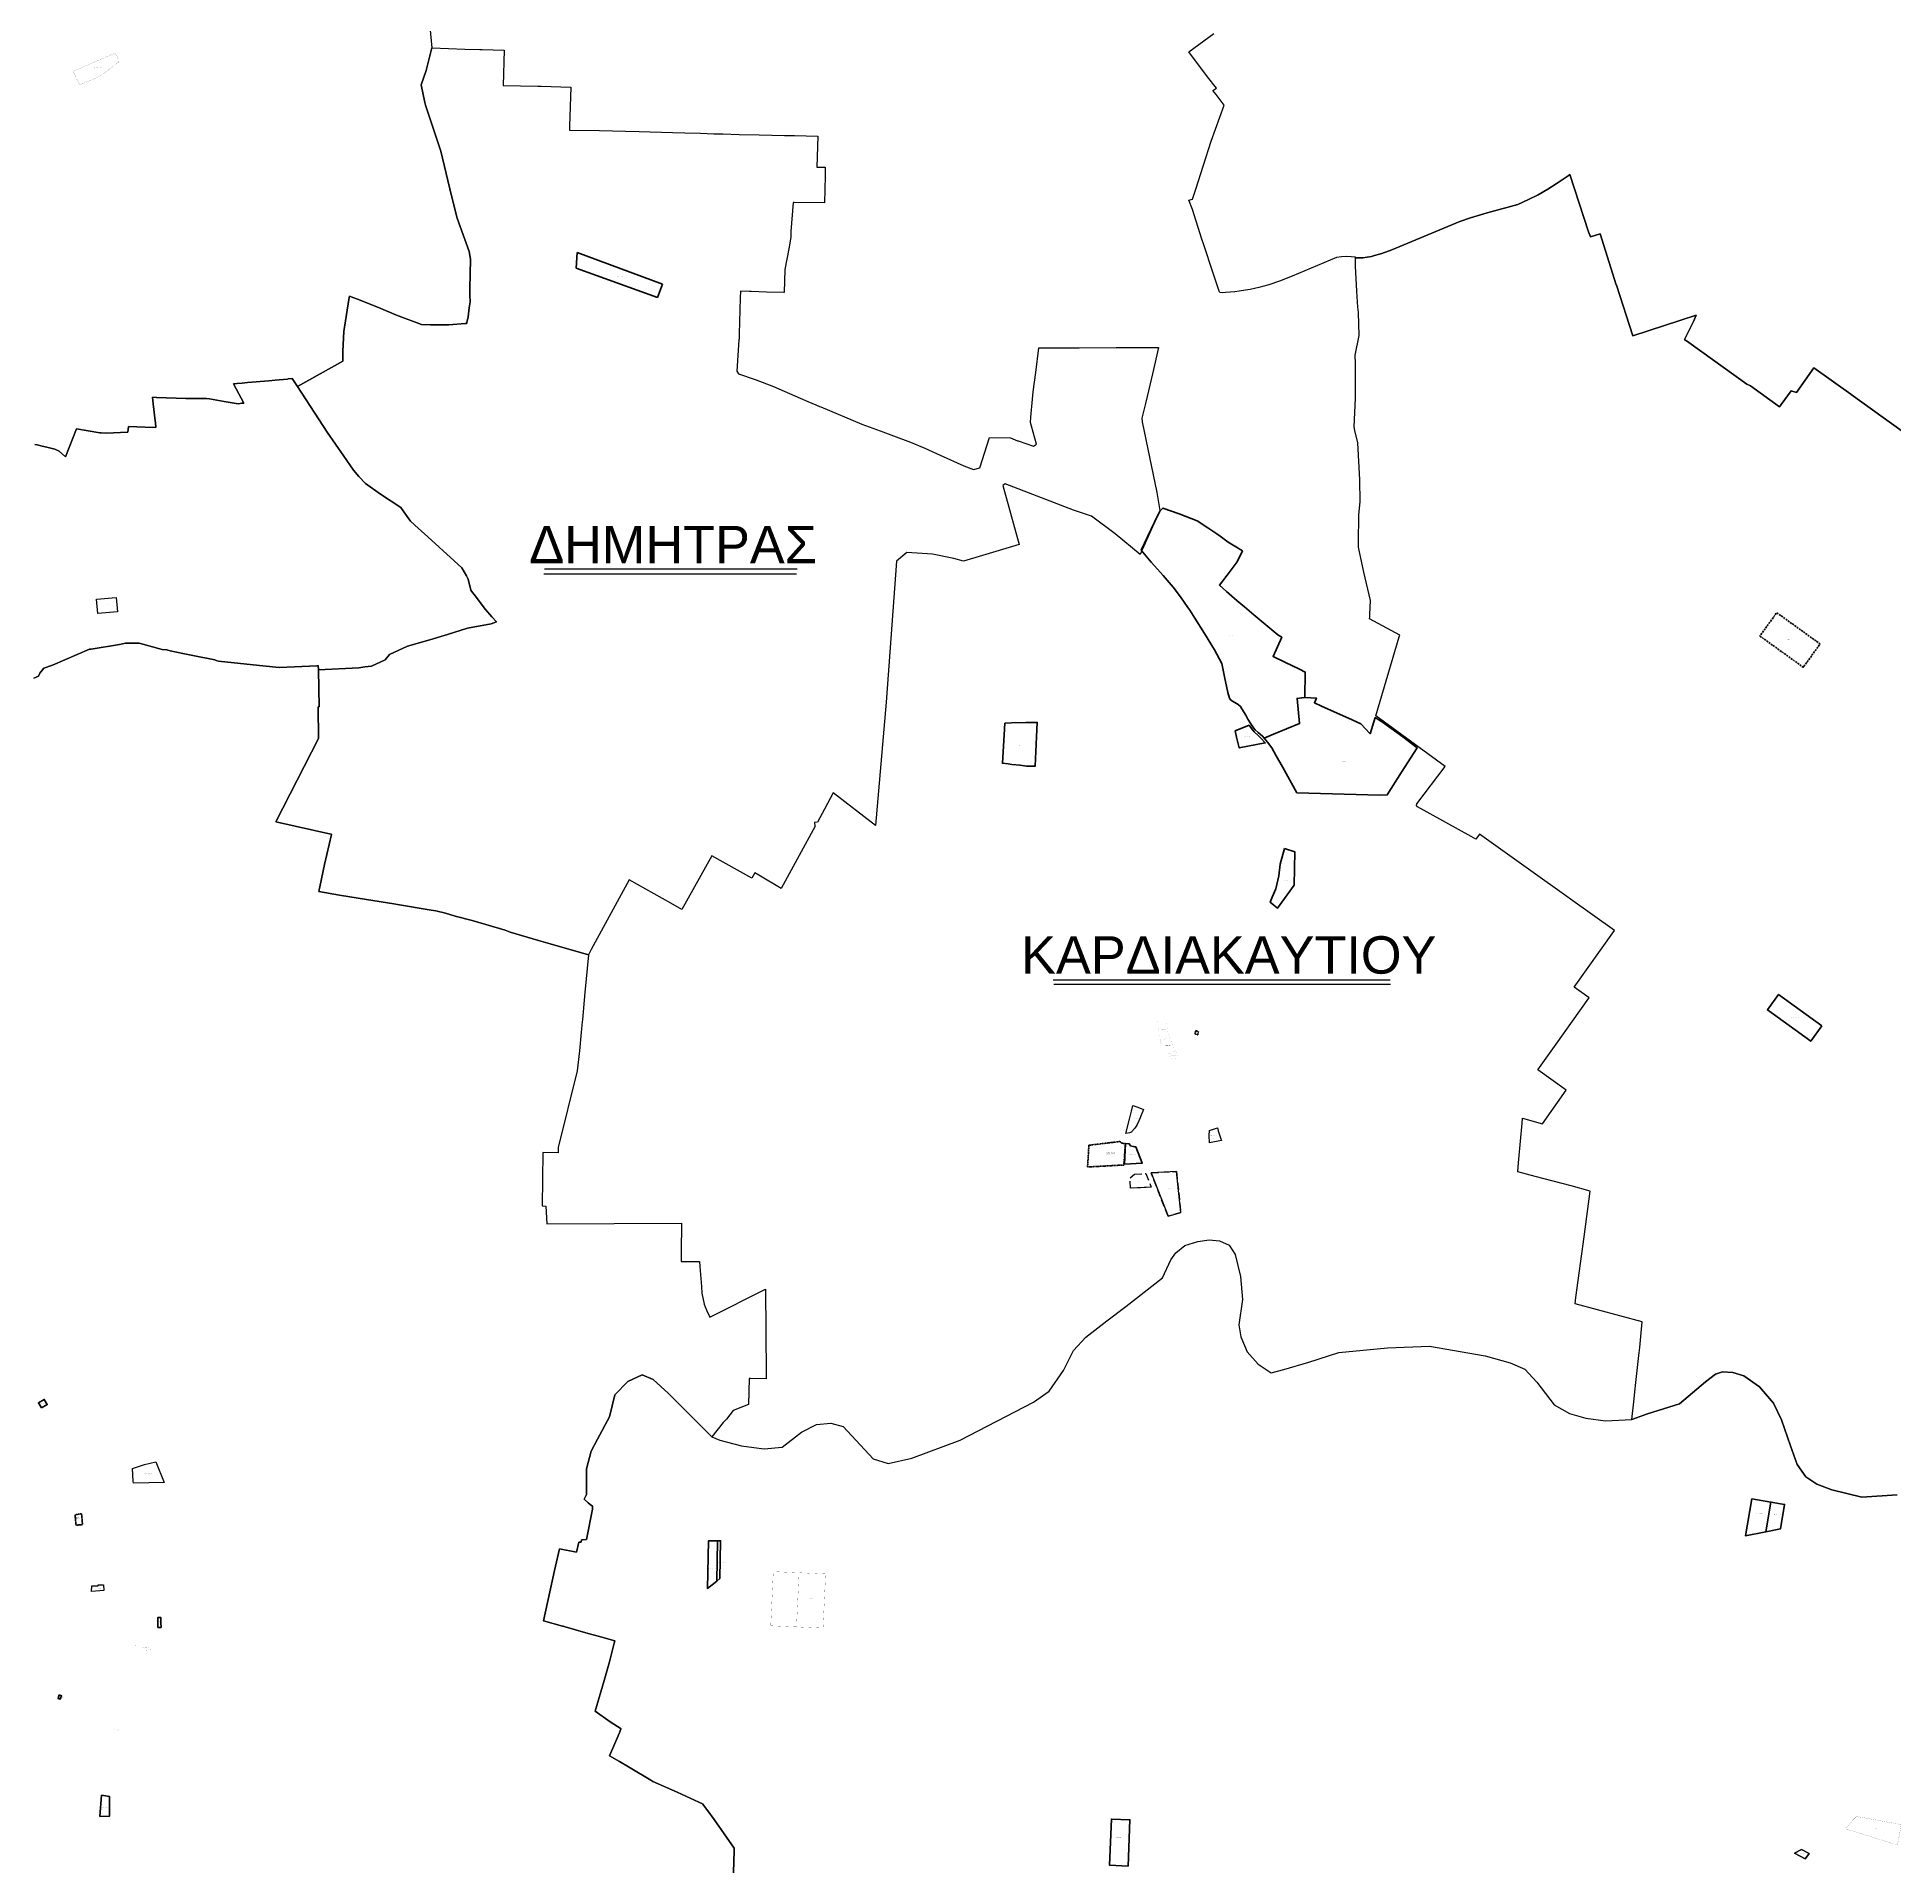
# Model space of a CAD drawing. Header units: metres. Extents: x 245125 to 394351, y 270578 to 4233311.
# Drawn here: x 254041 to 259008, y 4193386 to 4198278 of the extents above; entities that cross this region are included whole.
import ezdxf
from ezdxf.enums import TextEntityAlignment as Align
from ezdxf.lldxf.tags import DXFTag

# ---------------------------------------------------------------- set-up
doc = ezdxf.new("R2010")
doc.units = ezdxf.units.M
for name, pattern in [('DASHDOT', [25.4, 12.7, -6.35, 0, -6.35]), ('DASHDOT_LINE', [18, 12, -3, 0, -3]), ('DASHED_LINE', [0.75, 0.5, -0.25]), ('HIDDEN2', [4.7625, 3.175, -1.5875]), ('t-orio', [0.79, 0.5, -0.12, 0.05, -0.12])]:
    doc.linetypes.add(name, pattern=pattern)
for name, color, linetype in [('4178-(1-64)', 129, 'Continuous'), ('4495-(228-329)', 103, 'Continuous'), ('4495-(532-632)', 88, 'Continuous'), ('ASTOTA', 7, 'Continuous'), ('topo2007', 11, 'Continuous'), ('topo2010', 207, 'Continuous'), ('topo2012', 144, 'Continuous'), ('topo2013', 66, 'Continuous'), ('topo2014', 230, 'Continuous'), ('topo2015', 137, 'Continuous'), ('topo2016', 36, 'Continuous'), ('topo2017', 2, 'Continuous'), ('topo2018', 5, 'Continuous'), ('topo2019', 6, 'Continuous'), ('topo2020', 3, 'Continuous'), ('ΗΛΕΙΑ_Ονομασία ΟΤΑ_ΟΚΧΕ', 6, 'Continuous')]:
    doc.layers.add(name, color=color, linetype=linetype)
doc.styles.add('ARIAL', font='arial.ttf')
doc.styles.get("Standard").update_dxf_attribs({"font": 'arial.ttf'})
tags = doc.linetypes.add('DASHDOT2', pattern=[0.5, 0.25, -0.125, 0, -0.125]).pattern_tags.tags
tags[10:11] = [DXFTag(74, 4), DXFTag(75, 0), DXFTag(340, '0'), DXFTag(46, 1.0), DXFTag(50, 0.0), DXFTag(44, 0.0), DXFTag(45, 0.0)]
tags[8:9] = [DXFTag(74, 4), DXFTag(75, 0), DXFTag(340, '0'), DXFTag(46, 1.0), DXFTag(50, 0.0), DXFTag(44, 0.0), DXFTag(45, 0.0)]
tags[6:7] = [DXFTag(74, 4), DXFTag(75, 0), DXFTag(340, '0'), DXFTag(46, 1.0), DXFTag(50, 0.0), DXFTag(44, 0.0), DXFTag(45, 0.0)]
tags[4:5] = [DXFTag(74, 4), DXFTag(75, 0), DXFTag(340, '0'), DXFTag(46, 1.0), DXFTag(50, 0.0), DXFTag(44, 0.0), DXFTag(45, 0.0)]
tags = doc.linetypes.add('HIDDEN', pattern=[0.375, 0.25, -0.125]).pattern_tags.tags
tags[6:7] = [DXFTag(74, 4), DXFTag(75, 0), DXFTag(340, '0'), DXFTag(46, 1.0), DXFTag(50, 0.0), DXFTag(44, 0.0), DXFTag(45, 0.0)]
tags[4:5] = [DXFTag(74, 4), DXFTag(75, 0), DXFTag(340, '0'), DXFTag(46, 1.0), DXFTag(50, 0.0), DXFTag(44, 0.0), DXFTag(45, 0.0)]
tags = doc.linetypes.add('HIDDENX2', pattern=[0.75, 0.5, -0.25]).pattern_tags.tags
tags[6:7] = [DXFTag(74, 4), DXFTag(75, 0), DXFTag(340, '0'), DXFTag(46, 1.0), DXFTag(50, 0.0), DXFTag(44, 0.0), DXFTag(45, 0.0)]
tags[4:5] = [DXFTag(74, 4), DXFTag(75, 0), DXFTag(340, '0'), DXFTag(46, 1.0), DXFTag(50, 0.0), DXFTag(44, 0.0), DXFTag(45, 0.0)]

msp = doc.modelspace()

# ---------------------------------------------------------------- linework, layer by layer
at = {"layer": '4178-(1-64)', "linetype": 't-orio', "ltscale": 2, "const_width": 0.3}
msp.add_lwpolyline([(254137.8, 4198186.1), (254179, 4198204.4), (254214.3, 4198220), (254218.8, 4198221.4), (254249.2, 4198235.4), (254258.1, 4198220.1), (254259, 4198210.5), (254229.3, 4198188), (254208.3, 4198172.5), (254155, 4198150)], close=True, dxfattribs=at)
at = {"layer": '4495-(228-329)', "color": 103}
for p, q in [((255396.2, 4196843.2), (256071.8, 4196843.2)), ((255398.1, 4196856.2), (256073.8, 4196856.2)), ((256758.3, 4195757.7), (257658.7, 4195757.7)), ((256759.6, 4195745.3), (257660, 4195745.3))]:
    msp.add_line(p, q, dxfattribs=at)
at = {"layer": '4495-(532-632)', "linetype": 't-orio', "lineweight": -2, "ltscale": 10, "const_width": 0.1, "flags": 128}
msp.add_lwpolyline([(254344, 4193978.2), (254334.1, 4193978), (254330.5, 4193978), (254328.5, 4193978), (254314.7, 4193978), (254312.4, 4193977.9), (254305.2, 4193977.9), (254305.6, 4193970.6), (254305.9, 4193963.3), (254310.5, 4193963.3), (254312.5, 4193963.3), (254314.8, 4193963.3), (254328.6, 4193963.5), (254330.6, 4193963.5), (254334.9, 4193963.2), (254340.5, 4193963.1), (254343.3, 4193963.1), (254343.6, 4193967.7), (254343.8, 4193970.8), (254344, 4193978.2)], close=True, dxfattribs=at)
at = {"layer": 'ASTOTA', "color": 253, "linetype": 'HIDDEN', "ltscale": 300}
for points in [[(255082.9, 4198390.2), (255096.4, 4198248.8), (255081.2, 4198188.6), (255067.9, 4198150), (255077.8, 4198103.3), (255080.1, 4198096.2), (255095.8, 4198047.9), (255103.2, 4198026.2), (255120.9, 4197973.3), (255149.5, 4197853.8), (255164.8, 4197793.5), (255196.9, 4197704.9), (255199.8, 4197684.3), (255198.3, 4197604.6), (255198.1, 4197587.8), (255199.4, 4197569.7), (255196.8, 4197554.2), (255193.6, 4197530.2), (255190.6, 4197514.5), (255190.1, 4197512.1), (255185.5, 4197511.8), (255142.4, 4197508.3), (255093.4, 4197508.1), (255068.7, 4197509.3), (255002.4, 4197534.5), (254954, 4197554.7), (254897.8, 4197577.4), (254888.5, 4197580.8), (254876.6, 4197585.4), (254875.8, 4197581.2), (254862.8, 4197501.9), (254861.2, 4197491.1), (254859, 4197437.9), (254858.6, 4197411.7), (254737.6, 4197343.5), (254723.6, 4197365.2), (254712.8, 4197363.9), (254711.2, 4197363.7), (254678.2, 4197360.5), (254661.2, 4197358.9), (254603.6, 4197354.1), (254589.4, 4197352.7), (254576.6, 4197351.4), (254566.3, 4197351), (254594.1, 4197299.4), (254588.7, 4197298.8), (254578.7, 4197297.7), (254541.8, 4197303.7), (254502.1, 4197310.8), (254494.6, 4197312), (254493.1, 4197312), (254440.5, 4197311.3), (254438.6, 4197311.2), (254360.9, 4197314.4), (254350, 4197314.8), (254350.9, 4197306.4), (254351.9, 4197297.6), (254357.2, 4197251.9), (254357.7, 4197247.7), (254358.6, 4197234.4), (254330.3, 4197235.2), (254285.9, 4197236.8), (254283.5, 4197221.7), (254226.3, 4197218.5), (254213, 4197219.5), (254209.4, 4197219.7), (254146.3, 4197230.5), (254117, 4197155.2), (254100.5, 4197171.1), (254088.6, 4197175.9), (254067.1, 4197181.5), (254054.4, 4197184.2), (254041.7, 4197187.4), (254035, 4197189)], [(259027.6, 4197224.6), (258891.2, 4197322.2), (258890.3, 4197322.8), (258792.1, 4197393.8), (258745, 4197328), (258730.8, 4197331.9), (258704.5, 4197295.5), (258699.8, 4197289), (258622.6, 4197345.3), (258613, 4197350), (258457.2, 4197461.5), (258446.3, 4197469.3), (258469.6, 4197517), (258476.7, 4197534.7), (258307.7, 4197479.5), (258264, 4197614.3), (258263.7, 4197615.2), (258263.6, 4197615.6), (258220.2, 4197751.7), (258195, 4197743.5), (258189.3, 4197756.8), (258139.7, 4197910.5), (258135.2, 4197906.9), (258102.9, 4197885.9), (258080.8, 4197871.6), (258055.1, 4197856.5), (258029.2, 4197843.7), (257999.9, 4197830.7), (257918.3, 4197807.9), (257873.4, 4197794.3), (257845.4, 4197784.8), (257663.6, 4197709.3), (257636.9, 4197699.4), (257617.4, 4197693.9), (257608.9, 4197691.3), (257586.1, 4197687.6), (257570.6, 4197687.4), (257566.5, 4197687.4), (257566.5, 4197689.5), (257542.8, 4197691.2), (257528.8, 4197690.4), (257515.6, 4197688.2), (257464.6, 4197667.2), (257396.6, 4197638.4), (257362.7, 4197625.4), (257334.9, 4197615.9), (257307.5, 4197608.1), (257284.7, 4197603.4), (257272.4, 4197601.2), (257255.3, 4197598.5), (257243.6, 4197597.2), (257219, 4197594.6), (257209.4, 4197594), (257203.5, 4197595), (257202, 4197598.9), (257186, 4197646.7), (257160, 4197724.8), (257155.8, 4197737.9), (257130.4, 4197816.6), (257121, 4197842.2), (257130.6, 4197844.9), (257139, 4197871.3), (257180.1, 4197999.3), (257215.1, 4198095.5), (257193.7, 4198124.4), (257185, 4198135.3), (257194.7, 4198141), (257171, 4198171.3), (257120.4, 4198238.5), (257187.3, 4198287.4)], [(259014.9, 4194380.6), (258920.1, 4194374), (258840.2, 4194393.3), (258799.4, 4194408.7), (258770.4, 4194428.4), (258746.7, 4194461.1), (258728.9, 4194511), (258705.2, 4194581.2), (258683.5, 4194625), (258646.3, 4194669.4), (258604.7, 4194698.2), (258574.9, 4194707.6), (258547.6, 4194709.6), (258528.5, 4194703.1), (258502.4, 4194682.3), (258432.1, 4194623.4), (258346.8, 4194597.2), (258305.3, 4194581.5), (258310.4, 4194629), (258314.1, 4194663.6), (258314.7, 4194672.8), (258323.7, 4194752.6), (258326.1, 4194774.6), (258333.1, 4194843), (258153.4, 4194891.4), (258155.6, 4194907.5), (258177.4, 4195070.3), (258193.9, 4195192.5), (258143.2, 4195206.4), (258046.3, 4195231.7), (258000.2, 4195243.7), (258001.4, 4195257.6), (258003.2, 4195277.6), (258011.8, 4195374.1), (258012.9, 4195387.4), (258066, 4195371.9), (258129.4, 4195462.5), (258054, 4195516.7), (258103, 4195585.5), (258190.4, 4195708.3), (258191, 4195709.1), (258151.2, 4195738), (258258.9, 4195889), (258141.3, 4195972.9), (258131, 4195980.2), (258035.3, 4196048.5), (257897.9, 4196146.7), (257888.1, 4196133.3), (257875.6, 4196140.2), (257732.1, 4196220), (257729.6, 4196223), (257730.5, 4196227.8), (257805.6, 4196327.4), (257620.9, 4196463.1), (257683.1, 4196674), (257684.5, 4196678.8), (257604, 4196722.3), (257604.4, 4196727.9), (257604.8, 4196734.1), (257606.8, 4196771.9), (257588.3, 4196847), (257574.1, 4196914), (257574.3, 4196926), (257575.4, 4197000.5), (257579.1, 4197035.4), (257577.6, 4197093.9), (257572.4, 4197192.9), (257564.6, 4197225.8), (257562.7, 4197235.8), (257566.3, 4197312.9), (257566.1, 4197405.3), (257565.1, 4197427.3), (257576.4, 4197480.2), (257574.4, 4197541.4), (257572.9, 4197556), (257570, 4197598.8), (257566.6, 4197665.2), (257566.5, 4197687.4), (257570.6, 4197687.4), (257586.1, 4197687.6), (257608.9, 4197691.3), (257617.4, 4197693.9), (257636.9, 4197699.4), (257663.6, 4197709.3), (257845.4, 4197784.8), (257873.4, 4197794.3), (257918.3, 4197807.9), (257999.9, 4197830.7), (258029.2, 4197843.7), (258055.1, 4197856.5), (258080.8, 4197871.6), (258102.9, 4197885.9), (258135.2, 4197906.9), (258139.7, 4197910.5), (258189.3, 4197756.8), (258195, 4197743.5), (258220.2, 4197751.7), (258263.6, 4197615.6), (258263.7, 4197615.2), (258264, 4197614.3), (258307.7, 4197479.5), (258476.7, 4197534.7), (258469.6, 4197517), (258446.3, 4197469.3), (258457.2, 4197461.5), (258613, 4197350), (258622.6, 4197345.3), (258699.8, 4197289), (258704.5, 4197295.5), (258730.8, 4197331.9), (258745, 4197328), (258792.1, 4197393.8), (258890.3, 4197322.8), (258891.2, 4197322.2), (259027.6, 4197224.6)], [(254035, 4197189), (254041.7, 4197187.4), (254054.4, 4197184.2), (254067.1, 4197181.5), (254088.6, 4197175.9), (254100.5, 4197171.1), (254117, 4197155.2), (254146.3, 4197230.5), (254209.4, 4197219.7), (254213, 4197219.5), (254226.3, 4197218.5), (254283.5, 4197221.7), (254285.9, 4197236.8), (254330.3, 4197235.2), (254358.6, 4197234.4), (254357.7, 4197247.7), (254357.2, 4197251.9), (254351.9, 4197297.6), (254350.9, 4197306.4), (254350, 4197314.8), (254360.9, 4197314.4), (254438.6, 4197311.2), (254440.5, 4197311.3), (254493.1, 4197312), (254494.6, 4197312), (254502.1, 4197310.8), (254541.8, 4197303.7), (254578.7, 4197297.7), (254588.7, 4197298.8), (254594.1, 4197299.4), (254566.3, 4197351), (254576.6, 4197351.4), (254589.4, 4197352.7), (254603.6, 4197354.1), (254661.2, 4197358.9), (254678.2, 4197360.5), (254711.2, 4197363.7), (254712.8, 4197363.9), (254723.6, 4197365.2), (254737.6, 4197343.5), (254817, 4197221.5), (254861.4, 4197157.8), (254887, 4197119.9), (254901.4, 4197103.3), (254919.3, 4197084.5), (254959.6, 4197055.5), (255013.4, 4197020.1), (255021.7, 4197008.6), (255039.3, 4196983.7), (255060.8, 4196963.8), (255076.4, 4196950.2), (255156, 4196877.4), (255176.7, 4196858.5), (255189.1, 4196837.8), (255193.6, 4196828.3), (255201, 4196799), (255205.3, 4196792.9), (255210, 4196787.8), (255240.4, 4196747.3), (255257.3, 4196727.6), (255270, 4196714.4), (255255.6, 4196709.3), (255192.2, 4196697.1), (255138.5, 4196680.9), (255091.1, 4196666.7), (255032, 4196649), (254983.9, 4196626.7), (254971.7, 4196612.8), (254935, 4196595.9), (254917.9, 4196594.1), (254912.5, 4196593.5), (254901.7, 4196591.3), (254793.4, 4196585.8), (254793, 4196597.3), (254789.5, 4196597), (254689.8, 4196592.4), (254679.4, 4196593.5), (254618.7, 4196599.8), (254526.4, 4196609.4), (254519.9, 4196611.5), (254516.1, 4196612.8), (254512.1, 4196614.1), (254462.1, 4196623.4), (254430.7, 4196629.5), (254397.1, 4196636.9), (254391.2, 4196638.4), (254387.8, 4196639.3), (254375.9, 4196640.6), (254314.5, 4196657.3), (254277.5, 4196657.3), (254261.5, 4196654.2), (254185.8, 4196641.3), (254181.5, 4196641.7), (254082.2, 4196598.6), (254059.6, 4196590.9), (254048.2, 4196577.5), (254045.1, 4196568.9), (254032.7, 4196564.2)], [(254032.7, 4196564.2), (254045.1, 4196568.9), (254048.2, 4196577.5), (254059.6, 4196590.9), (254082.2, 4196598.6), (254181.5, 4196641.7), (254185.8, 4196641.3), (254261.5, 4196654.2), (254277.5, 4196657.3), (254314.5, 4196657.3), (254375.9, 4196640.6), (254387.8, 4196639.3), (254391.2, 4196638.4), (254397.1, 4196636.9), (254430.7, 4196629.5), (254462.1, 4196623.4), (254512.1, 4196614.1), (254516.1, 4196612.8), (254519.9, 4196611.5), (254526.4, 4196609.4), (254618.7, 4196599.8), (254679.4, 4196593.5), (254689.8, 4196592.4), (254789.5, 4196597), (254793, 4196597.3), (254793.4, 4196585.8), (254795.2, 4196487.2), (254793, 4196487), (254793.8, 4196402.9), (254679.8, 4196179.4), (254687.3, 4196177.8), (254826.2, 4196146.8), (254828.7, 4196146.3), (254828.5, 4196145.5), (254810, 4196065.7), (254797.1, 4196005.5), (254794.8, 4195993.6), (254850, 4195983.9), (254922.4, 4195971.7), (254995.2, 4195960.1), (255005, 4195958.5), (255095.1, 4195943.9), (255107.4, 4195941.8), (255133.3, 4195935.3), (255158.8, 4195927.9), (255204.3, 4195916.2), (255292.9, 4195889.9), (255306.5, 4195884.8), (255382, 4195862.4), (255413.4, 4195853.1), (255515.7, 4195824.5), (255506, 4195723.3), (255499.1, 4195651.4), (255497.7, 4195637.4), (255497.5, 4195635), (255495.8, 4195617.3), (255491.1, 4195567.8), (255485.6, 4195513.6), (255434.6, 4195309.2), (255434.6, 4195295.1), (255393.2, 4195295.3), (255391.4, 4195152.6), (255401.1, 4195152.1), (255404.1, 4195104.6), (255764.5, 4195106.7), (255764.4, 4195097.1), (255763.6, 4195038.7), (255763.1, 4195004.3), (255812.3, 4195004.5), (255813.4, 4194990.5), (255817.4, 4194937.1), (255818.7, 4194919.5), (255824.7, 4194890.2), (255827.9, 4194882.6), (255832.3, 4194872.1), (255839.6, 4194855), (255988.9, 4194930.3), (255990.3, 4194703.3), (255990.4, 4194696.4), (255990.4, 4194690.6), (255948.7, 4194691.2), (255945.2, 4194691.3), (255943.7, 4194622.1), (255902.2, 4194605.6), (255884.1, 4194582.7), (255875.7, 4194573.8), (255845.4, 4194535.4), (255729.2, 4194651.2), (255688.8, 4194689), (255659.4, 4194701.3), (255620.3, 4194683.3), (255586.3, 4194648), (255571.6, 4194588.5), (255539.4, 4194529.5), (255522.4, 4194497), (255510, 4194449.9), (255509.9, 4194401.7), (255509.9, 4194381), (255503.6, 4194368.4), (255515, 4194359), (255519.9, 4194354.9), (255526.3, 4194349.6), (255526.3, 4194343.9), (255526.3, 4194343.1), (255526.1, 4194341.8), (255510, 4194260.9), (255496.5, 4194259.9), (255495.8, 4194254.1), (255489.3, 4194254.1), (255483.5, 4194227.3), (255437.7, 4194235.8), (255424.8, 4194178), (255395.2, 4194043.9), (255446.2, 4194029.3), (255447.5, 4194028.9), (255452.8, 4194027.4), (255508.7, 4194011.6), (255550.8, 4193999.7), (255586.1, 4193989.9), (255584.5, 4193983.6), (255571.9, 4193933.8), (255557.3, 4193883.7), (255533.7, 4193802.3), (255533.5, 4193801.7), (255573.6, 4193773.8), (255602.9, 4193754.9), (255602.3, 4193753.4), (255597.6, 4193742.5), (255572, 4193682.8), (255598, 4193667.5), (255622.1, 4193653.1), (255682.5, 4193617.3), (255687.7, 4193613.6), (255752.8, 4193585), (255775.6, 4193574.7), (255810.8, 4193558.8), (255820.2, 4193554.1), (255834.2, 4193535.8), (255851.2, 4193511.9), (255905.4, 4193435.6), (255905.1, 4193426.3), (255904.5, 4193400.5), (255904.2, 4193395.1), (255898.8, 4193274.1)], [(255898.8, 4193274.1), (255904.2, 4193395.1), (255904.5, 4193400.5), (255905.1, 4193426.3), (255905.4, 4193435.6), (255851.2, 4193511.9), (255834.2, 4193535.8), (255820.2, 4193554.1), (255810.8, 4193558.8), (255775.6, 4193574.7), (255752.8, 4193585), (255687.7, 4193613.6), (255682.5, 4193617.3), (255622.1, 4193653.1), (255598, 4193667.5), (255572, 4193682.8), (255597.6, 4193742.5), (255602.3, 4193753.4), (255602.9, 4193754.9), (255573.6, 4193773.8), (255533.5, 4193801.7), (255533.7, 4193802.3), (255557.3, 4193883.7), (255571.9, 4193933.8), (255584.5, 4193983.6), (255586.1, 4193989.9), (255550.8, 4193999.7), (255508.7, 4194011.6), (255452.8, 4194027.4), (255447.5, 4194028.9), (255446.2, 4194029.3), (255395.2, 4194043.9), (255424.8, 4194178), (255437.7, 4194235.8), (255483.5, 4194227.3), (255489.3, 4194254.1), (255495.8, 4194254.1), (255496.5, 4194259.9), (255510, 4194260.9), (255526.1, 4194341.8), (255526.3, 4194343.1), (255526.3, 4194343.9), (255526.3, 4194349.6), (255519.9, 4194354.9), (255515, 4194359), (255503.6, 4194368.4), (255509.9, 4194381), (255509.9, 4194401.7), (255510, 4194449.9), (255522.4, 4194497), (255539.4, 4194529.5), (255571.6, 4194588.5), (255586.3, 4194648), (255620.3, 4194683.3), (255659.4, 4194701.3), (255688.8, 4194689), (255729.2, 4194651.2), (255845.4, 4194535.4), (255866.5, 4194526.4), (255924.8, 4194511.3), (255957.4, 4194506.9), (255984.9, 4194503.2), (256033.2, 4194507.9), (256085.4, 4194548.1), (256125, 4194568.5), (256163.8, 4194571.9), (256196.5, 4194563.1), (256276.9, 4194476.6), (256317.2, 4194464.3), (256379.9, 4194478.6), (256509.4, 4194526.3), (256705.4, 4194628.2), (256747.3, 4194657.9), (256785.6, 4194713.1), (256812.3, 4194765.9), (256845.1, 4194801.7), (256901, 4194845.9), (256952, 4194883.7), (257050, 4194960.6), (257072.6, 4195008.3), (257086.2, 4195027.3), (257109.8, 4195047), (257145.1, 4195057.3), (257174.7, 4195062.2), (257202.4, 4195059.2), (257228.5, 4195048.2), (257244.1, 4195022.7), (257258.5, 4194963.9), (257263.8, 4194902.4), (257253.9, 4194835), (257259.8, 4194803.1), (257276.6, 4194762.5), (257306.1, 4194730.1), (257341.2, 4194706.9), (257374.8, 4194715.5), (257441.8, 4194734.6), (257522.1, 4194760.6), (257651.4, 4194773.8), (257764.3, 4194777.9), (257913, 4194752.4), (257979.4, 4194733.7), (258019, 4194716), (258051.3, 4194681.9), (258074.2, 4194651.3), (258097, 4194620.8), (258138.5, 4194598), (258181.7, 4194585.7), (258234.5, 4194578.5), (258305.3, 4194581.5), (258346.8, 4194597.2), (258432.1, 4194623.4), (258502.4, 4194682.3), (258528.5, 4194703.1), (258547.6, 4194709.6), (258574.9, 4194707.6), (258604.7, 4194698.2), (258646.3, 4194669.4), (258683.5, 4194625), (258705.2, 4194581.2), (258728.9, 4194511), (258746.7, 4194461.1), (258770.4, 4194428.4), (258799.4, 4194408.7), (258840.2, 4194393.3), (258920.1, 4194374), (259014.9, 4194380.6)]]:
    msp.add_lwpolyline(points, dxfattribs=at)
msp.add_lwpolyline([(255255.6, 4196709.3), (255270, 4196714.4), (255257.3, 4196727.6), (255240.4, 4196747.3), (255210, 4196787.8), (255205.3, 4196792.9), (255201, 4196799), (255193.6, 4196828.3), (255189.1, 4196837.8), (255176.7, 4196858.5), (255156, 4196877.4), (255076.4, 4196950.2), (255060.8, 4196963.8), (255039.3, 4196983.7), (255021.7, 4197008.6), (255013.4, 4197020.1), (254959.6, 4197055.5), (254919.3, 4197084.5), (254901.4, 4197103.3), (254887, 4197119.9), (254861.4, 4197157.8), (254817, 4197221.5), (254737.6, 4197343.5), (254858.6, 4197411.7), (254859, 4197437.9), (254861.2, 4197491.1), (254862.8, 4197501.9), (254875.8, 4197581.2), (254876.6, 4197585.4), (254888.5, 4197580.8), (254897.8, 4197577.4), (254954, 4197554.7), (255002.4, 4197534.5), (255068.7, 4197509.3), (255093.4, 4197508.1), (255142.4, 4197508.3), (255185.5, 4197511.8), (255190.1, 4197512.1), (255190.6, 4197514.5), (255193.6, 4197530.2), (255196.8, 4197554.2), (255199.4, 4197569.7), (255198.1, 4197587.8), (255198.3, 4197604.6), (255199.8, 4197684.3), (255196.9, 4197704.9), (255164.8, 4197793.5), (255149.5, 4197853.8), (255120.9, 4197973.3), (255103.2, 4198026.2), (255095.8, 4198047.9), (255080.1, 4198096.2), (255077.8, 4198103.3), (255067.9, 4198150), (255081.2, 4198188.6), (255096.4, 4198248.8), (255097.5, 4198248.8), (255185.2, 4198246), (255225.2, 4198244.7), (255231.3, 4198244.5), (255289.8, 4198242.7), (255287.2, 4198148.7), (255380, 4198146.4), (255388.8, 4198146.3), (255468.3, 4198144.3), (255464.6, 4198039.3), (255464.6, 4198034.4), (255464.6, 4198029.4), (255545.3, 4198028.3), (255614.4, 4198026.3), (255650.6, 4198025.4), (255740.1, 4198022.5), (255773.5, 4198021.8), (255814.6, 4198020.6), (255851, 4198019.4), (255858.9, 4198019.2), (255874.6, 4198018.9), (255918.2, 4198017.7), (255971.5, 4198016.5), (256039.8, 4198015), (256066.4, 4198014.3), (256129, 4198012.6), (256126, 4197930.3), (256148.5, 4197929.7), (256148, 4197906), (256146.4, 4197835), (256065.4, 4197835.4), (256062.5, 4197835.4), (256056.9, 4197758.4), (256056.9, 4197756.1), (256056.6, 4197743.1), (256051.6, 4197711.9), (256040.6, 4197656.8), (256038.9, 4197594.9), (256037.5, 4197595.1), (255991.4, 4197596.3), (255950.9, 4197597.4), (255945.9, 4197597.8), (255921.8, 4197598.4), (255921.3, 4197580.7), (255918.4, 4197484.8), (255918.3, 4197482.6), (255918, 4197471.3), (255917.9, 4197468.4), (255911.9, 4197384.3), (255916.7, 4197377.1), (255961.5, 4197362), (256009.9, 4197343.6), (256081.8, 4197312.5), (256102.1, 4197303.9), (256123.7, 4197294.6), (256133.3, 4197290.4), (256136.8, 4197289), (256246.5, 4197243), (256295.8, 4197224.7), (256330.6, 4197211.7), (256376.5, 4197194.6), (256414.7, 4197178.7), (256455.7, 4197159.7), (256518.8, 4197131.1), (256544.5, 4197121.5), (256561.9, 4197126.5), (256587.5, 4197207), (256644.1, 4197206.4), (256662.3, 4197198.8), (256664.4, 4197198), (256705.5, 4197183.9), (256713.2, 4197189.8), (256699.8, 4197237.2), (256697.6, 4197247.1), (256698.5, 4197261.3), (256699.1, 4197271.2), (256701.8, 4197300.2), (256704.5, 4197329.2), (256711.4, 4197381.5), (256719.9, 4197447.2), (256727.9, 4197447.2), (256827.5, 4197447.3), (256926.8, 4197447.5), (256997.3, 4197447.6), (257033.7, 4197447.7), (257038, 4197447.7), (257039.3, 4197447.7), (257023.4, 4197377.8), (257006, 4197301.9), (256994.9, 4197259.2), (256995.6, 4197249.4), (257035.4, 4197060.3), (257042.8, 4197012.5), (256996.2, 4196907.1), (256990.7, 4196894.8), (256923.4, 4196949.3), (256860.6, 4196996.8), (256812.7, 4197012.6), (256629.7, 4197083), (256623.4, 4197078.8), (256667.3, 4196921.4), (256569, 4196891.7), (256518.6, 4196876.5), (256492.5, 4196883.6), (256435.2, 4196895.7), (256366.8, 4196900.1), (256339.2, 4196876.7), (256311.6, 4196499.9), (256283, 4196170.2), (256170, 4196257.1), (256146.1, 4196213.2), (256127.7, 4196179.2), (256119.5, 4196177.9), (256121.1, 4196168), (256121.6, 4196168.1), (256031.1, 4196001.4), (255970.8, 4196037.3), (255960.4, 4196043.5), (255952.2, 4196028.8), (255845.6, 4196088.9), (255765.4, 4195944.9), (255735.3, 4195962), (255624.7, 4196024.7), (255523, 4195838.7), (255515.7, 4195824.5), (255413.4, 4195853.1), (255382, 4195862.4), (255306.5, 4195884.8), (255292.9, 4195889.9), (255204.3, 4195916.2), (255158.8, 4195927.9), (255133.3, 4195935.3), (255107.4, 4195941.8), (255095.1, 4195943.9), (255005, 4195958.5), (254995.2, 4195960.1), (254922.4, 4195971.7), (254850, 4195983.9), (254794.8, 4195993.6), (254797.1, 4196005.5), (254810, 4196065.7), (254828.5, 4196145.5), (254828.7, 4196146.3), (254826.2, 4196146.8), (254687.3, 4196177.8), (254679.8, 4196179.4), (254793.8, 4196402.9), (254793, 4196487), (254795.2, 4196487.2), (254793.4, 4196585.8), (254901.7, 4196591.3), (254912.5, 4196593.5), (254917.9, 4196594.1), (254935, 4196595.9), (254971.7, 4196612.8), (254983.9, 4196626.7), (255032, 4196649), (255091.1, 4196666.7), (255138.5, 4196680.9), (255192.2, 4196697.1)], close=True, dxfattribs=at)
at = {"layer": 'topo2007', "color": 11}
for p, q in [((257175.1, 4195341.3), (257175.5, 4195354.8)), ((257176, 4195321.5), (257175.1, 4195341.3)), ((257175.5, 4195354.8), (257196.9, 4195361.5)), ((257207.7, 4195327.3), (257176, 4195321.5)), ((257196.9, 4195361.5), (257199, 4195353.8)), ((257199, 4195353.8), (257205.3, 4195334.8)), ((257205.3, 4195334.8), (257207.7, 4195327.3)), ((254296, 4194450.7), (254328.4, 4194461)), ((254298.2, 4194417.2), (254296, 4194450.7)), ((254328.4, 4194461), (254358.8, 4194468.8)), ((254358.8, 4194468.8), (254380.6, 4194413.6)), ((254298.6, 4194411.5), (254298.2, 4194417.2)), ((254380.6, 4194413.6), (254298.6, 4194411.5))]:
    msp.add_line(p, q, dxfattribs=at)
at = {"layer": 'topo2010', "color": 207}
for p, q in [((254200.1, 4196774.8), (254252.9, 4196779.3)), ((254203.3, 4196736.9), (254200.1, 4196774.8)), ((254252.9, 4196779.3), (254256.1, 4196741.4)), ((254256.1, 4196741.4), (254203.3, 4196736.9)), ((258758.9, 4193432.2), (258740, 4193422.2)), ((258778.8, 4193421.7), (258758.9, 4193432.2)), ((258768.4, 4193407.2), (258740, 4193422.2)), ((258740, 4193422.2), (258768.4, 4193407.2)), ((258768.4, 4193407.2), (258777.3, 4193419.1)), ((258777.3, 4193419.1), (258778.8, 4193421.7))]:
    msp.add_line(p, q, dxfattribs=at)
msp.add_lwpolyline([(258740, 4193422.2), (258758.9, 4193432.2), (258778.8, 4193421.7), (258777.3, 4193419.1), (258768.4, 4193407.2), (258740, 4193422.2)], dxfattribs=at)
at = {"layer": 'topo2012', "color": 144}
msp.add_line((254213.4, 4193577), (254209.4, 4193520.7), dxfattribs=at)
at = {"layer": 'topo2012', "color": 144, "linetype": 'DASHDOT', "lineweight": 80, "ltscale": 1500}
msp.add_lwpolyline([(255485.1, 4197701.6), (255713.8, 4197617.4), (255700.1, 4197581.4), (255482.9, 4197660.1)], close=True, dxfattribs=at)
at = {"layer": 'topo2012', "color": 144, "const_width": 0.08}
for points in [[(257036.4, 4195648.5), (257061, 4195648.4), (257065.3, 4195612.2), (257069.1, 4195602.2), (257044.3, 4195595.6), (257040, 4195623.9)], [(257044.3, 4195595.6), (257069.1, 4195602.2), (257084.2, 4195568.1), (257066.6, 4195558.5), (257059.5, 4195568.9), (257048.5, 4195582.1), (257046.8, 4195585.8), (257044.3, 4195595.6)], [(257066.6, 4195558.5), (257084.2, 4195568.1), (257091.7, 4195550.9), (257075.8, 4195543.6)]]:
    msp.add_lwpolyline(points, close=True, dxfattribs=at)
at = {"layer": 'topo2012', "color": 144, "linetype": 'HIDDEN', "lineweight": 40}
msp.add_lwpolyline([(254213.4, 4193577), (254209.4, 4193520.7), (254234.7, 4193520.9), (254234.8, 4193546.4), (254234.8, 4193558.3), (254235.1, 4193573.4), (254213.4, 4193577)], dxfattribs=at)
at = {"layer": 'topo2013', "color": 66}
msp.add_line((256913.8, 4193513.5), (256908.7, 4193389.9), dxfattribs=at)
at = {"layer": 'topo2013', "color": 66, "linetype": 'HIDDEN', "lineweight": 30, "ltscale": 6}
msp.add_lwpolyline([(256971, 4195421.2), (256984.3, 4195416.6), (256999.7, 4195411), (256991.4, 4195390.8), (256990.2, 4195388.3), (256986.9, 4195380.5), (256982.6, 4195370.7), (256980.2, 4195366.2), (256978.1, 4195363.6), (256975.4, 4195360.1), (256968.2, 4195352), (256967.1, 4195350.2), (256964.6, 4195349.4), (256961.7, 4195348.1), (256952.3, 4195346.8), (256961.6, 4195384.5), (256967.1, 4195406), (256971, 4195421.2)], dxfattribs=at)
at = {"layer": 'topo2013', "color": 66, "linetype": 'HIDDEN', "lineweight": 40, "ltscale": 6}
msp.add_lwpolyline([(256913.8, 4193513.5), (256908.7, 4193389.9), (256958.1, 4193387.9), (256963.3, 4193511.4), (256913.8, 4193513.5), (256908.7, 4193389.9)], dxfattribs=at)
at = {"layer": 'topo2014', "color": 230}
for p, q in [((257019.9, 4195202.9), (256964.7, 4195200.3)), ((256990.5, 4195201.5), (256964.7, 4195200.3)), ((257006.4, 4195202.3), (256966.4, 4195200.4))]:
    msp.add_line(p, q, dxfattribs=at)
at = {"layer": 'topo2014', "color": 230, "linetype": 'HIDDEN2', "lineweight": 30, "ltscale": 6}
msp.add_line((257019.9, 4195202.9), (256964.7, 4195200.3), dxfattribs=at)
for points in [[(256963.4, 4195228.3), (256975.8, 4195237.8), (257005.8, 4195239.5), (257019.9, 4195202.9), (256964.7, 4195200.3), (256963.4, 4195228.3)], [(257020.1, 4195241.3), (257087.8, 4195244.5), (257098.9, 4195135), (257065, 4195125), (257020.1, 4195241.3)]]:
    msp.add_lwpolyline(points, dxfattribs=at)
at = {"layer": 'topo2014', "color": 230}
msp.add_lwpolyline([(257065, 4195125), (257098.9, 4195135), (257087.8, 4195244.5), (257020.1, 4195241.3), (257065, 4195125)], dxfattribs=at)
at = {"layer": 'topo2014', "color": 230, "lineweight": 50}
msp.add_lwpolyline([(254052.8, 4194612.6), (254044.7, 4194626.4), (254060.2, 4194635.5), (254068.3, 4194621.7), (254052.8, 4194612.6)], dxfattribs=at)
at = {"layer": 'topo2015', "color": 137, "linetype": 'DASHDOT_LINE', "lineweight": 50, "ltscale": 0.05, "flags": 128}
msp.add_lwpolyline([(257139.2, 4195621.6), (257136.8, 4195613.1), (257144.3, 4195610.4), (257145, 4195613), (257147.1, 4195618.7), (257139.2, 4195621.6)], close=True, dxfattribs=at)
at = {"layer": 'topo2015', "color": 137, "linetype": 'DASHED_LINE', "lineweight": 70, "flags": 128}
msp.add_lwpolyline([(256853.4, 4195315), (256936.9, 4195325), (256939.7, 4195321.6), (256945.3, 4195320.1), (256951.1, 4195319.7), (256946.9, 4195262.2), (256849.9, 4195256.9)], close=True, dxfattribs=at)
at = {"layer": 'topo2015', "color": 137, "ltscale": 0.2}
msp.add_lwpolyline([(254187.1, 4194122.1), (254187.9, 4194136.8), (254204.7, 4194136.8), (254204.7, 4194139.4), (254207.7, 4194139.3), (254218.9, 4194139.6), (254219.5, 4194124.2)], close=True, dxfattribs=at)
at = {"layer": 'topo2015', "color": 137, "linetype": 'HIDDEN', "lineweight": 40, "ltscale": 3}
msp.add_lwpolyline([(254364.3, 4194025.8), (254372.8, 4194025.9), (254372.5, 4194038.8), (254372.2, 4194052.1), (254367.4, 4194052.1), (254363.9, 4194052.2), (254364.3, 4194025.8)], dxfattribs=at)
at = {"layer": 'topo2016', "color": 36}
msp.add_line((255860.9, 4194257.6), (255858.6, 4194149.7), dxfattribs=at)
msp.add_lwpolyline([(255858.6, 4194149.7), (255833.7, 4194130), (255836.4, 4194257.4), (255860.9, 4194257.6), (255858.6, 4194149.7)], dxfattribs=at)
at = {"layer": 'topo2016', "color": 36, "linetype": 'HIDDENX2', "lineweight": 40, "ltscale": 4}
msp.add_lwpolyline([(255858.6, 4194149.7), (255833.7, 4194130), (255836.4, 4194257.4), (255860.9, 4194257.6), (255858.6, 4194149.7)], dxfattribs=at)
at = {"layer": 'topo2016', "color": 36}
msp.add_lwpolyline([(255858.6, 4194149.7), (255833.7, 4194130), (255836.4, 4194257.4), (255860.9, 4194257.6)], close=True, dxfattribs=at)
at = {"layer": 'topo2016', "color": 36, "lineweight": 40}
msp.add_lwpolyline([(255866.8, 4194156.7), (255858.6, 4194149.7), (255860.9, 4194257.6), (255868.9, 4194257.7), (255868.9, 4194257.7), (255866.8, 4194156.7)], dxfattribs=at)
at = {"layer": 'topo2017', "color": 2, "lineweight": 100}
for points in [[(256993.6, 4196905.8), (257019, 4196960.8), (257028.6, 4196980.6), (257042.7, 4197010.1), (257050.8, 4197018.5), (257094.6, 4197003.3), (257142.6, 4196984.7), (257171.5, 4196966.2), (257195.7, 4196949.8), (257204.5, 4196943.6), (257225.8, 4196927.1), (257243.8, 4196916.5), (257263.9, 4196904.1), (257249.6, 4196874.7), (257223, 4196839.4), (257202.5, 4196812.6), (257221.7, 4196795.4), (257250.3, 4196771), (257269.6, 4196754.3), (257294.2, 4196733.5), (257331.8, 4196702), (257358.4, 4196679.4), (257369, 4196673.1), (257346.1, 4196622.2), (257376.9, 4196606.9), (257416.5, 4196588.2), (257432, 4196580.3), (257430.5, 4196512.4), (257421.7, 4196511), (257416.4, 4196510.2), (257410, 4196509.5), (257416.9, 4196442.6), (257346.6, 4196413.7), (257321.9, 4196403.4), (257317.9, 4196408.9), (257305.7, 4196418.5), (257298, 4196425.9), (257293.3, 4196431.4), (257286.5, 4196441.7), (257278.8, 4196454.1), (257272.9, 4196465.3), (257262.2, 4196482.1), (257258.4, 4196488.3), (257252.3, 4196493.2), (257232.5, 4196505.3), (257229.1, 4196510.2), (257224.9, 4196525.6), (257215.9, 4196567.8), (257208.6, 4196602.8), (257189.6, 4196639.9), (257162.4, 4196683.6), (257136.8, 4196724.3), (257123.1, 4196745.4), (257117.8, 4196753), (257108, 4196766.8), (257098.6, 4196781.2), (257078.8, 4196807.4), (257052.1, 4196838.2), (257028.6, 4196864), (257019.5, 4196874.2), (256993.6, 4196905.8)], [(257409.1, 4196257.5), (257370.7, 4196327.1), (257354.3, 4196356.2), (257342.8, 4196378), (257331.2, 4196392.3), (257321.9, 4196403.4), (257346.6, 4196413.7), (257416.9, 4196442.6), (257410, 4196509.5), (257416.4, 4196510.2), (257430.5, 4196512.4), (257461.7, 4196510.8), (257456.6, 4196498), (257475, 4196488.9), (257509.4, 4196473.5), (257547.3, 4196456.8), (257580.2, 4196442.1), (257605.1, 4196415), (257619.2, 4196458.4), (257638.4, 4196446), (257692.8, 4196406.7), (257730.8, 4196377.8), (257688.9, 4196312.2), (257651, 4196251.5), (257651, 4196251.5), (257631.5, 4196251), (257409.1, 4196257.5)], [(256628.4, 4196443.9), (256646.8, 4196444.3), (256684.5, 4196445.1), (256710.3, 4196445.6), (256715.3, 4196445.6), (256713.4, 4196407.4), (256709.4, 4196328.2), (256692.5, 4196328.6), (256686.9, 4196328.8), (256669.4, 4196330.8), (256669.4, 4196330.8), (256669.4, 4196330.8), (256669.4, 4196330.8), (256669.4, 4196330.8), (256669.4, 4196330.8), (256647.7, 4196333.3), (256637.6, 4196334.6), (256622.2, 4196336.5), (256622.2, 4196336.5), (256626.5, 4196412.4)], [(257244.5, 4196423.2), (257281.6, 4196438), (257287.8, 4196429.2), (257295.5, 4196420.3), (257305.7, 4196410.4), (257314.9, 4196401.4), (257324.8, 4196390.6), (257255.5, 4196377.2), (257248.2, 4196405.9), (257248.2, 4196405.9), (257244.5, 4196423.2)], [(257376.3, 4196108.6), (257404, 4196099.8), (257402.1, 4196010.5), (257357.8, 4195949.3), (257337.8, 4195965.2), (257343.2, 4195978.7), (257353.1, 4196000.5), (257360.9, 4196035.6), (257364.8, 4196066.6)]]:
    msp.add_lwpolyline(points, close=True, dxfattribs=at)
at = {"layer": 'topo2017', "color": 2, "linetype": 'DASHDOT_LINE', "lineweight": 40, "ltscale": 0.4, "flags": 128}
msp.add_lwpolyline([(258647.5, 4196676.5), (258763.5, 4196592.9), (258808.5, 4196655.3), (258692.5, 4196739), (258647.5, 4196676.5)], close=True, dxfattribs=at)
at = {"layer": 'topo2018', "color": 5, "linetype": 'DASHDOT2', "lineweight": 60, "ltscale": 0.2, "flags": 128}
msp.add_lwpolyline([(258813.4, 4195634.5), (258783.5, 4195593.1), (258667.6, 4195676.8), (258697.4, 4195718.2), (258813.4, 4195634.5)], dxfattribs=at)
at = {"layer": 'topo2018', "color": 5, "linetype": 'DASHDOT_LINE', "lineweight": 60, "ltscale": 0.1, "flags": 128}
msp.add_lwpolyline([(254145.3, 4194299.2), (254142.9, 4194326.9), (254160, 4194330), (254161.4, 4194316.9), (254162.6, 4194300.8)], close=True, dxfattribs=at)
at = {"layer": 'topo2018', "color": 5, "linetype": 'DASHDOT2', "lineweight": 60, "ltscale": 0.3}
for points in [[(258625.8, 4194369.6), (258608.9, 4194270.8), (258663.5, 4194281.6), (258677.1, 4194360.8), (258625.8, 4194369.6)], [(258677.1, 4194360.8), (258663.5, 4194281.6), (258702.3, 4194289.2), (258713.5, 4194354.5), (258677.1, 4194360.8)]]:
    msp.add_lwpolyline(points, dxfattribs=at)
at = {"layer": 'topo2018', "color": 5, "lineweight": 70, "ltscale": 0.2, "flags": 128}
msp.add_lwpolyline([(254100.5, 4193845.3), (254106.6, 4193842.9), (254106.4, 4193842.6), (254102.7, 4193833.6), (254097.4, 4193835.4)], close=True, dxfattribs=at)
at = {"layer": 'topo2019', "color": 6, "lineweight": 40, "ltscale": 100, "const_width": 0.3}
for points in [[(256009.7, 4194175), (256078.6, 4194172), (256071.7, 4194027.2), (256002.8, 4194030.2)], [(256078.6, 4194172), (256149.6, 4194168.9), (256142.7, 4194024.1), (256071.7, 4194027.2)]]:
    msp.add_lwpolyline(points, close=True, dxfattribs=at)
at = {"layer": 'topo2019', "color": 6, "const_width": 0.1}
msp.add_lwpolyline([(254248.4, 4193754.2), (254253, 4193758.9), (254255.6, 4193756.4), (254258, 4193753.9), (254258.1, 4193753.5), (254254.1, 4193748.7), (254254.1, 4193748.7), (254253.7, 4193749), (254248.4, 4193754.2)], close=True, dxfattribs=at)
at = {"layer": 'topo2019', "color": 6, "lineweight": 40, "ltscale": 55, "const_width": 0.3}
msp.add_lwpolyline([(258906, 4193520.6), (259025.4, 4193498.7), (259015.4, 4193444.3), (258876.9, 4193487.2), (258894, 4193508.3)], close=True, dxfattribs=at)
at = {"layer": 'topo2020', "color": 3, "lineweight": 60, "const_width": 0.3}
msp.add_lwpolyline([(256853.4, 4195315), (256899.5, 4195320.5), (256936.9, 4195325), (256939.7, 4195321.6), (256945.3, 4195320.1), (256951.1, 4195319.7), (256948.5, 4195264.2), (256902.7, 4195261.5), (256850, 4195258.5)], close=True, dxfattribs=at)
at = {"layer": 'topo2020', "color": 3, "lineweight": 60}
msp.add_lwpolyline([(256951.1, 4195319.7), (256961.2, 4195318.5), (256964.5, 4195313.6), (256976.2, 4195310.4), (256979.1, 4195310.4), (256996.3, 4195266.9), (256948.5, 4195264.2)], close=True, dxfattribs=at)

# ---------------------------------------------------------------- texts
at = {"layer": '4178-(1-64)', "insert": (254191.8, 4198197), "char_height": 1, "width": 24.09, "attachment_point": 1}
msp.add_mtext('39 ΨΥΧΟΓΙΟΣ ΝΙΟΧΩΡΙ-ΑΥΘ.4178', dxfattribs=at)
at = {"layer": '4495-(532-632)', "insert": (254311.8, 4193971.4), "char_height": 1, "width": 28.788, "attachment_point": 1}
msp.add_mtext('548 ΤΣΕΚΟΥΡΑ ΒΑΡΘΟΛΟΜΙΟ-ΑΥΘ.4495', dxfattribs=at)
at = {"layer": 'topo2007', "color": 11, "char_height": 1, "attachment_point": 1}
for s, insert, width in [('DIAMANTOPOULOS-07(oρθογωνιες)', (257177.9, 4195341.8), 12.195), ('ΝΤΕΜΑΤΟΥ-07b(ορθογωνιες)', (254329.1, 4194436.8), 18.055)]:
    msp.add_mtext(s, dxfattribs=dict(at, insert=insert, width=width))
at = {"layer": 'topo2010', "color": 207, "lineweight": 35, "ltscale": 2, "char_height": 1, "attachment_point": 1}
for s, insert, width in [('goubis1-10(ορθογωνιες)', (254222.9, 4196760.1), 0.2), ('ΚΟΤΣΕΤΑΣ-10(ορθογωνιες)', (258754.6, 4193422.1), 3.661)]:
    msp.add_mtext(s, dxfattribs=dict(at, insert=insert, width=width))
at = {"layer": 'topo2012', "color": 144, "char_height": 1, "attachment_point": 1}
for s, insert, width in [('ΚΑΤΣΑΝΑΚΗΣ ΑΛΕΞΑΝΔΡΗΣ ΔΗΜΗΤΡΑ-12', (255591, 4197638.5), 31.212), ('ΜΑΝΩΛΟΠΟΥΛΟΣ-12', (257045.7, 4195625.5), 12.195), ('ΜΑΝΩΛΟΠΟΥΛΟΣ-12', (257058.1, 4195582.6), 12.195), ('ΜΑΝΩΛΟΠΟΥΛΟΣ-12', (257072.7, 4195556), 12.195)]:
    msp.add_mtext(s, dxfattribs=dict(at, insert=insert, width=width))
at = {"layer": 'topo2012', "color": 144, "ltscale": 18, "insert": (254213.3, 4193545.7), "char_height": 1, "width": 24.65, "attachment_point": 1}
msp.add_mtext('ΜΑΡΓΑΡΙΤΑ ΒΑΡΘΟΛΟΜΙΟ-12', dxfattribs=at)
at = {"layer": 'topo2013', "color": 66, "insert": (256966.1, 4195388), "char_height": 1, "width": 22.861, "attachment_point": 1}
msp.add_mtext('ΜΑΡΓΑΡΙΤΑ ΚΑΡΔΙΑΚΑΥΤH-13', dxfattribs=at)
at = {"layer": 'topo2013', "color": 66, "lineweight": 80, "ltscale": 20, "char_height": 1, "width": 3.661, "attachment_point": 1}
for s, insert in [('MAΡΓΑΡΙΤΑ ', (256926.8, 4193465.6)), ('ΑΛΕΞΟΠΟΥΛΟΥ-13', (256935.5, 4193465.5))]:
    msp.add_mtext(s, dxfattribs=dict(at, insert=insert))
at = {"layer": 'topo2014', "color": 230, "char_height": 1, "attachment_point": 1}
for s, insert, width in [('ΚΑΡΔΙΑΚΑΥΤΙ-14', (256984.5, 4195219.4), 12.85), ('ΚΑΡΔΙΑΚΑΥΤΙ-14', (257062.7, 4195200), 12.85), ('ΠΑΝΤΑΖΗ (ΟΣΕ ΒΑΡΘΟΛΟΜΙΟ)-14', (254046.8, 4194625.4), 28.848)]:
    msp.add_mtext(s, dxfattribs=dict(at, insert=insert, width=width))
at = {"layer": 'topo2015', "color": 137, "char_height": 1, "attachment_point": 1}
for s, insert, width in [('ΜΑΝΩΛΟΠΟΥΛΟΣ-15', (257135.9, 4195616.3), 12.195), ('ΠΑΝΑΓΙΩΤΟΠΟΥΛΟΣ -15', (256899.3, 4195289.7), 22.865), ('ΚΑΛΦΑΓΙΑΝ-15', (254201.8, 4194131.4), 17.574), ('ZOΡΜΠΑΣ ΒΑΡΘΟΛΟΜΙΟ-15', (254361.1, 4194041.5), 28.788)]:
    msp.add_mtext(s, dxfattribs=dict(at, insert=insert, width=width))
at = {"layer": 'topo2016', "color": 36, "char_height": 1, "attachment_point": 1}
for insert, width in [((255832.2, 4194184.6), 38.972), ((255856.1, 4194200.9), 34.762)]:
    msp.add_mtext('ΚΑΡΑΜΠΕΛΑ ΚΩΝΣΤΑΝΤΙΝΑ ΓΑΣΤΟΥΝΗ-16', dxfattribs=dict(at, insert=insert, width=width))
at = {"layer": 'topo2017', "color": 2, "char_height": 1, "width": 17.175, "attachment_point": 1}
for s, insert in [('ΓΚΟΥΒΙΤΣΑ ΦΡΑΓΜΑ-17', (257226, 4196679.1)), ('ΜΑΛΛΙΑΡΗΣ-17', (258719.8, 4196667.8)), ('ΓΚΟΥΒΙΤΣΑ ΦΡΑΓΜΑ-17', (256658.3, 4196384)), ('ΓΚΟΥΒΙΤΣΑ ΦΡΑΓΜΑ-17', (257269.2, 4196407.5)), ('ΓΚΟΥΒΙΤΣΑ ΦΡΑΓΜΑ-17', (257525.6, 4196341.6)), ('ΓΚΟΥΒΙΤΣΑ ΦΡΑΓΜΑ-17', (257373.3, 4196023.2))]:
    msp.add_mtext(s, dxfattribs=dict(at, insert=insert))
at = {"layer": 'topo2018', "color": 5, "char_height": 1, "width": 18.055, "attachment_point": 1}
for s, insert in [('ΜΑΛΛΙΑΡΗΣ KABAΣΙΛΑ-18', (258732.6, 4195656.8)), ('ΜΑΛΛΙΑΡΗΣ ΑΒΡΑΑΜ-18', (258638.5, 4194330)), ('ΜΑΛΛΙΑΡΗΣ ΑΒΡΑΑΜ-18', (258685.5, 4194329.5)), ('ΜΗΛΕΣΗ ΒΑΡΘΟΛΟΜΙΟ-18', (254143.3, 4194318.9))]:
    msp.add_mtext(s, dxfattribs=dict(at, insert=insert))
at = {"layer": 'topo2018', "color": 5, "lineweight": 35, "ltscale": 2, "char_height": 1, "width": 0.2, "attachment_point": 1}
for s, insert in [('ΚΑΛΑΜΑΡΑ ', (254095.4, 4193840.2)), ('ΒΑΡΘΟΛΟΜΙΟ-18', (254103.3, 4193840.2))]:
    msp.add_mtext(s, dxfattribs=dict(at, insert=insert))
at = {"layer": 'topo2019', "color": 6, "lineweight": 80, "ltscale": 20, "char_height": 1, "width": 3.661, "attachment_point": 1}
for insert in [(256030.6, 4194111.9), (256106.8, 4194104.3)]:
    msp.add_mtext('KIAOΓΛΟΥ-19', dxfattribs=dict(at, insert=insert))
at = {"layer": 'topo2019', "color": 6, "lineweight": 35, "ltscale": 2, "char_height": 1, "width": 3.661, "attachment_point": 1}
for s, insert in [('ΗΛΙΟΠΟΥΛΟΥ-19', (254248, 4193754.2)), ('KIAOΓΛΟΥ-19', (258953.6, 4193489.8))]:
    msp.add_mtext(s, dxfattribs=dict(at, insert=insert))
at = {"layer": 'topo2020', "color": 3, "char_height": 1, "attachment_point": 1}
for insert, width in [((256900.4, 4195294.8), 26.533), ((256959.9, 4195290.2), 32.721)]:
    msp.add_mtext('ΠΑΝΑΓΙΩΤΟΠΟΥΛΟΣ ΚΩΣΤΑΣ-20', dxfattribs=dict(at, insert=insert, width=width))
at = {"layer": 'ΗΛΕΙΑ_Ονομασία ΟΤΑ_ΟΚΧΕ', "color": 253, "style": 'ARIAL'}
for s, p in [('ΔΗΜΗΤΡΑΣ', (255741.8, 4196921)), ('ΚΑΡΔΙΑΚΑΥΤΙΟΥ', (257227.4, 4195823.8))]:
    msp.add_text(s, height=100, dxfattribs=at).set_placement(p, align=Align.MIDDLE)

doc.saveas('drawing.dxf')
